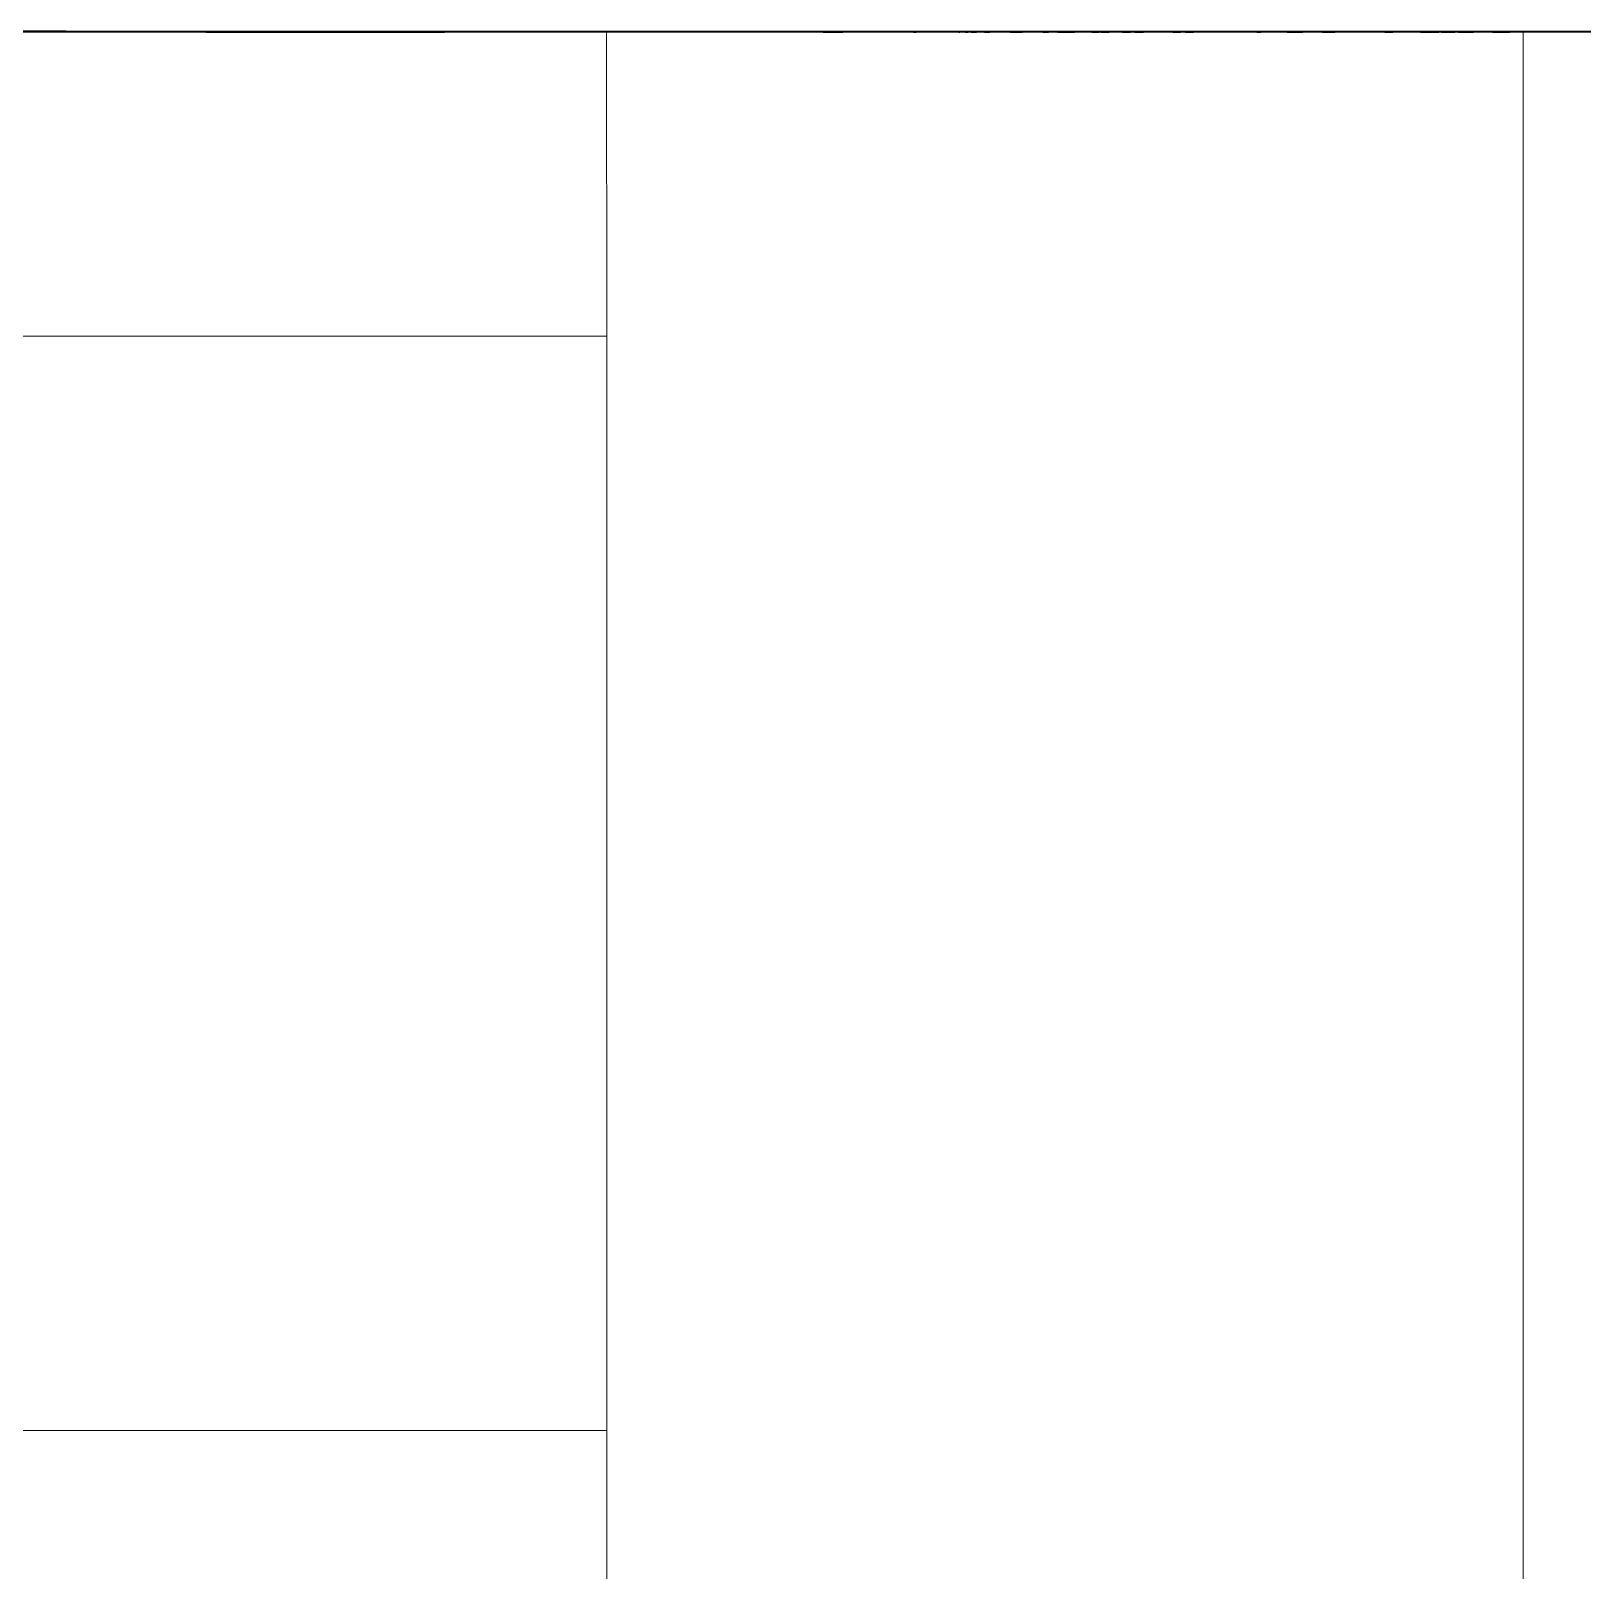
# Model space of a CAD drawing. Header units: metres. Extents: x 294 to 1101, y -498 to -355.
# Drawn here: x 618.837 to 620.889, y -486.342 to -484.317 of the extents above; entities that cross this region are included whole.
import ezdxf

# ---------------------------------------------------------------- set-up
doc = ezdxf.new("R2010")
doc.units = ezdxf.units.M
doc.layers.add('19-JARDINERIA', color=80, linetype='Continuous', lineweight=0)
doc.layers.add('SectionCutEdges', color=7, linetype='Continuous')

msp = doc.modelspace()

# ---------------------------------------------------------------- linework, layer by layer
for p, q in [((618.8831, -484.3176), (618.2292, -484.3176)), ((618.8831, -484.3165), (618.8831, -484.3176)), ((619.0671, -484.3176), (618.8831, -484.3176)), ((619.0671, -484.3165), (619.0671, -484.3176)), ((619.0671, -484.3176), (619.3811, -484.3176)), ((619.3811, -484.3165), (619.3811, -484.3176)), ((619.4141, -484.3176), (619.3811, -484.3176)), ((619.4141, -484.3165), (619.4141, -484.3176)), ((619.5476, -484.3176), (619.4141, -484.3176)), ((619.5476, -484.3165), (619.5476, -484.3176)), ((619.5944, -484.3176), (619.5476, -484.3176)), ((619.9052, -484.3165), (619.9052, -484.3176)), ((619.9653, -484.3165), (619.9653, -484.3176)), ((619.9953, -484.3165), (619.9953, -484.3176)), ((619.9965, -484.3165), (619.9965, -484.3176)), ((619.9978, -484.3165), (619.9978, -484.3176)), ((620.0016, -484.3165), (620.0016, -484.3176)), ((620.0041, -484.3165), (620.0041, -484.3176)), ((620.0103, -484.3165), (620.0103, -484.3176)), ((620.0141, -484.3165), (620.0141, -484.3176)), ((620.0228, -484.3165), (620.0228, -484.3176)), ((620.0278, -484.3165), (620.0278, -484.3176)), ((620.0391, -484.3165), (620.0391, -484.3176)), ((620.0453, -484.3165), (620.0453, -484.3176)), ((620.0553, -484.3165), (620.0553, -484.3176)), ((620.0565, -484.3165), (620.0565, -484.3176)), ((620.0578, -484.3165), (620.0578, -484.3176)), ((620.059, -484.3165), (620.059, -484.3176)), ((620.0615, -484.3165), (620.0615, -484.3176)), ((620.0639, -484.3165), (620.0639, -484.3176)), ((620.0665, -484.3165), (620.0665, -484.3176)), ((620.0701, -484.3165), (620.0701, -484.3176)), ((620.0738, -484.3165), (620.0738, -484.3176)), ((620.0824, -484.3165), (620.0824, -484.3176)), ((620.0827, -484.3165), (620.0827, -484.3176)), ((620.0872, -484.3165), (620.0872, -484.3176)), ((620.0873, -484.3165), (620.0873, -484.3176)), ((620.0914, -484.3165), (620.0914, -484.3176)), ((620.0984, -484.3165), (620.0984, -484.3176)), ((620.1045, -484.3165), (620.1045, -484.3176)), ((620.11, -484.3165), (620.11, -484.3176)), ((620.118, -484.3165), (620.118, -484.3176)), ((620.12, -484.3165), (620.12, -484.3176)), ((620.1254, -484.3165), (620.1254, -484.3176)), ((620.141, -484.3165), (620.141, -484.3176)), ((620.1413, -484.3165), (620.1413, -484.3176)), ((620.1499, -484.3165), (620.1499, -484.3176)), ((620.1521, -484.3165), (620.1521, -484.3176)), ((620.1682, -484.3165), (620.1682, -484.3176)), ((620.1756, -484.3165), (620.1756, -484.3176)), ((620.178, -484.3165), (620.178, -484.3176)), ((620.1879, -484.3165), (620.1879, -484.3176)), ((620.1987, -484.3165), (620.1987, -484.3176)), ((620.2097, -484.3165), (620.2097, -484.3176)), ((620.2138, -484.3165), (620.2138, -484.3176)), ((620.2273, -484.3165), (620.2273, -484.3176)), ((620.2328, -484.3165), (620.2328, -484.3176)), ((620.2449, -484.3165), (620.2449, -484.3176)), ((620.2555, -484.3165), (620.2555, -484.3176)), ((620.2702, -484.3165), (620.2702, -484.3176)), ((620.2703, -484.3165), (620.2703, -484.3176)), ((620.2836, -484.3165), (620.2836, -484.3176)), ((620.3007, -484.3165), (620.3007, -484.3176)), ((620.3114, -484.3165), (620.3114, -484.3176)), ((620.3166, -484.3165), (620.3166, -484.3176)), ((620.3259, -484.3165), (620.3259, -484.3176)), ((620.3494, -484.3165), (620.3494, -484.3176)), ((620.3559, -484.3165), (620.3559, -484.3176)), ((620.3664, -484.3165), (620.3664, -484.3176)), ((620.3715, -484.3165), (620.3715, -484.3176)), ((620.4015, -484.3165), (620.4015, -484.3176)), ((620.4038, -484.3165), (620.4038, -484.3176)), ((620.4196, -484.3165), (620.4196, -484.3176)), ((620.4206, -484.3165), (620.4206, -484.3176)), ((620.4551, -484.3165), (620.4551, -484.3176)), ((620.4569, -484.3165), (620.4569, -484.3176)), ((620.4729, -484.3165), (620.4729, -484.3176)), ((620.4762, -484.3165), (620.4762, -484.3176)), ((620.5097, -484.3165), (620.5097, -484.3176)), ((620.5157, -484.3165), (620.5157, -484.3176)), ((620.5286, -484.3165), (620.5286, -484.3176)), ((620.536, -484.3165), (620.536, -484.3176)), ((620.5675, -484.3165), (620.5675, -484.3176)), ((620.5777, -484.3165), (620.5777, -484.3176)), ((620.5875, -484.3165), (620.5875, -484.3176)), ((620.5991, -484.3165), (620.5991, -484.3176)), ((620.6285, -484.3165), (620.6285, -484.3176)), ((620.6429, -484.3165), (620.6429, -484.3176)), ((620.6496, -484.3165), (620.6496, -484.3176)), ((620.6653, -484.3165), (620.6653, -484.3176)), ((620.6892, -484.3165), (620.6892, -484.3176)), ((620.6927, -484.3165), (620.6927, -484.3176)), ((620.7112, -484.3165), (620.7112, -484.3176)), ((620.7148, -484.3165), (620.7148, -484.3176)), ((620.7347, -484.3165), (620.7347, -484.3176)), ((620.7599, -484.3165), (620.7599, -484.3176)), ((620.7826, -484.3165), (620.7826, -484.3176)), ((620.783, -484.3165), (620.783, -484.3176)), ((620.7892, -484.3176), (620.7892, -484.3165)), ((620.807, -484.3176), (620.8004, -484.3176)), ((620.807, -484.3165), (620.807, -484.3176)), ((620.8302, -484.3176), (620.807, -484.3176)), ((620.8302, -484.3165), (620.8302, -484.3176)), ((620.8337, -484.3176), (620.8302, -484.3176)), ((620.8542, -484.3176), (620.8337, -484.3176)), ((620.8542, -484.3165), (620.8542, -484.3176)), ((620.8569, -484.3176), (620.8542, -484.3176)), ((620.8569, -484.3165), (620.8569, -484.3176)), ((620.8593, -484.3176), (620.8569, -484.3176)), ((620.8823, -484.3176), (620.8593, -484.3176)), ((620.8823, -484.3165), (620.8823, -484.3176)), ((620.8892, -484.3176), (620.8823, -484.3176))]:
    msp.add_line(p, q)
at = {"layer": '19-JARDINERIA', "color": 251}
for p, q in [((619.5944, -484.3176), (619.5945, -484.7176)), ((620.8004, -487.6576), (620.8004, -484.3176)), ((616.4644, -484.7176), (619.5945, -484.7176)), ((619.5945, -484.7176), (619.5945, -486.1576)), ((619.5945, -484.7176), (619.5946, -484.7176)), ((616.4644, -486.1576), (619.5945, -486.1576)), ((619.5945, -486.1576), (619.5946, -486.7576)), ((619.5945, -486.1576), (619.5946, -486.1576))]:
    msp.add_line(p, q, dxfattribs=at)
at = {"layer": 'SectionCutEdges'}
for p, q in [((618.8831, -484.3165), (618.2292, -484.3165)), ((618.8831, -484.3165), (619.0671, -484.3165)), ((619.0671, -484.3165), (619.3811, -484.3165)), ((619.3811, -484.3165), (619.4141, -484.3165)), ((619.4141, -484.3165), (619.5476, -484.3165)), ((619.5476, -484.3165), (619.5944, -484.3165)), ((619.5944, -484.3165), (619.6857, -484.3165)), ((619.6857, -484.3176), (619.5944, -484.3176)), ((619.6857, -484.3165), (619.7807, -484.3165)), ((619.7807, -484.3176), (619.6857, -484.3176)), ((619.7807, -484.3165), (619.8793, -484.3165)), ((619.8793, -484.3176), (619.7807, -484.3176)), ((619.8793, -484.3165), (619.9052, -484.3165)), ((619.8793, -484.3176), (619.9052, -484.3176)), ((619.9052, -484.3165), (619.9653, -484.3165)), ((619.9653, -484.3176), (619.9052, -484.3176)), ((619.9653, -484.3165), (619.9666, -484.3165)), ((619.9666, -484.3176), (619.9653, -484.3176)), ((619.9666, -484.3165), (619.9678, -484.3165)), ((619.9678, -484.3176), (619.9666, -484.3176)), ((619.9678, -484.3165), (619.9716, -484.3165)), ((619.9716, -484.3176), (619.9678, -484.3176)), ((619.9716, -484.3165), (619.9741, -484.3165)), ((619.9741, -484.3176), (619.9716, -484.3176)), ((619.9741, -484.3165), (619.9804, -484.3165)), ((619.9804, -484.3176), (619.9741, -484.3176)), ((619.9804, -484.3165), (619.9815, -484.3165)), ((619.9815, -484.3176), (619.9804, -484.3176)), ((619.9815, -484.3165), (619.9842, -484.3165)), ((619.9842, -484.3176), (619.9815, -484.3176)), ((619.9842, -484.3165), (619.9931, -484.3165)), ((619.9931, -484.3176), (619.9842, -484.3176)), ((619.9931, -484.3165), (619.9953, -484.3165)), ((619.9953, -484.3176), (619.9931, -484.3176)), ((619.9953, -484.3165), (619.9965, -484.3165)), ((619.9965, -484.3176), (619.9953, -484.3176)), ((619.9965, -484.3165), (619.9978, -484.3165)), ((619.9978, -484.3176), (619.9965, -484.3176)), ((619.9978, -484.3165), (619.9981, -484.3165)), ((619.9981, -484.3176), (619.9978, -484.3176)), ((619.9981, -484.3165), (620.0016, -484.3165)), ((619.9981, -484.3176), (620.0016, -484.3176)), ((620.0016, -484.3165), (620.0041, -484.3165)), ((620.0041, -484.3176), (620.0016, -484.3176)), ((620.0041, -484.3165), (620.0094, -484.3165)), ((620.0094, -484.3176), (620.0041, -484.3176)), ((620.0094, -484.3165), (620.0103, -484.3165)), ((620.0103, -484.3176), (620.0094, -484.3176)), ((620.0103, -484.3165), (620.0141, -484.3165)), ((620.0141, -484.3176), (620.0103, -484.3176)), ((620.0141, -484.3165), (620.0157, -484.3165)), ((620.0157, -484.3176), (620.0141, -484.3176)), ((620.0157, -484.3165), (620.0228, -484.3165)), ((620.0228, -484.3176), (620.0157, -484.3176)), ((620.0228, -484.3165), (620.0278, -484.3165)), ((620.0278, -484.3176), (620.0228, -484.3176)), ((620.0278, -484.3165), (620.0295, -484.3165)), ((620.0295, -484.3176), (620.0278, -484.3176)), ((620.0295, -484.3165), (620.0371, -484.3165)), ((620.0371, -484.3176), (620.0295, -484.3176)), ((620.0371, -484.3165), (620.0391, -484.3165)), ((620.0391, -484.3176), (620.0371, -484.3176)), ((620.0391, -484.3165), (620.0453, -484.3165)), ((620.0453, -484.3176), (620.0391, -484.3176)), ((620.0453, -484.3165), (620.0534, -484.3165)), ((620.0534, -484.3176), (620.0453, -484.3176)), ((620.0534, -484.3165), (620.0553, -484.3165)), ((620.0553, -484.3176), (620.0534, -484.3176)), ((620.0553, -484.3165), (620.0565, -484.3165)), ((620.0565, -484.3176), (620.0553, -484.3176)), ((620.0565, -484.3165), (620.0578, -484.3165)), ((620.0578, -484.3176), (620.0565, -484.3176)), ((620.0578, -484.3165), (620.059, -484.3165)), ((620.0578, -484.3176), (620.059, -484.3176)), ((620.059, -484.3165), (620.0615, -484.3165)), ((620.0615, -484.3176), (620.059, -484.3176)), ((620.0615, -484.3165), (620.0622, -484.3165)), ((620.0622, -484.3176), (620.0615, -484.3176)), ((620.0622, -484.3165), (620.0639, -484.3165)), ((620.0639, -484.3176), (620.0622, -484.3176)), ((620.0639, -484.3165), (620.0665, -484.3165)), ((620.0665, -484.3176), (620.0639, -484.3176)), ((620.0665, -484.3165), (620.0701, -484.3165)), ((620.0665, -484.3176), (620.0701, -484.3176)), ((620.0701, -484.3165), (620.0738, -484.3165)), ((620.0738, -484.3176), (620.0701, -484.3176)), ((620.0738, -484.3165), (620.0809, -484.3165)), ((620.0738, -484.3176), (620.0809, -484.3176)), ((620.0809, -484.3165), (620.0824, -484.3165)), ((620.0824, -484.3176), (620.0809, -484.3176)), ((620.0824, -484.3165), (620.0827, -484.3165)), ((620.0827, -484.3176), (620.0824, -484.3176)), ((620.0827, -484.3165), (620.0872, -484.3165)), ((620.0872, -484.3176), (620.0827, -484.3176)), ((620.0872, -484.3165), (620.0873, -484.3165)), ((620.0873, -484.3176), (620.0872, -484.3176)), ((620.0873, -484.3165), (620.0909, -484.3165)), ((620.0909, -484.3176), (620.0873, -484.3176)), ((620.0909, -484.3165), (620.0914, -484.3165)), ((620.0914, -484.3176), (620.0909, -484.3176)), ((620.0914, -484.3165), (620.0984, -484.3165)), ((620.0914, -484.3176), (620.0984, -484.3176)), ((620.0984, -484.3165), (620.1045, -484.3165)), ((620.1045, -484.3176), (620.0984, -484.3176)), ((620.1045, -484.3165), (620.11, -484.3165)), ((620.11, -484.3176), (620.1045, -484.3176)), ((620.11, -484.3165), (620.1122, -484.3165)), ((620.1122, -484.3176), (620.11, -484.3176)), ((620.1122, -484.3165), (620.118, -484.3165)), ((620.118, -484.3176), (620.1122, -484.3176)), ((620.118, -484.3165), (620.12, -484.3165)), ((620.12, -484.3176), (620.118, -484.3176)), ((620.12, -484.3165), (620.1234, -484.3165)), ((620.1234, -484.3176), (620.12, -484.3176)), ((620.1234, -484.3165), (620.1254, -484.3165)), ((620.1254, -484.3176), (620.1234, -484.3176)), ((620.1254, -484.3165), (620.141, -484.3165)), ((620.1254, -484.3176), (620.141, -484.3176)), ((620.141, -484.3165), (620.1413, -484.3165)), ((620.1413, -484.3176), (620.141, -484.3176)), ((620.1413, -484.3165), (620.147, -484.3165)), ((620.147, -484.3176), (620.1413, -484.3176)), ((620.147, -484.3165), (620.1499, -484.3165)), ((620.1499, -484.3176), (620.147, -484.3176)), ((620.1499, -484.3165), (620.1521, -484.3165)), ((620.1521, -484.3176), (620.1499, -484.3176)), ((620.1521, -484.3165), (620.1594, -484.3165)), ((620.1594, -484.3176), (620.1521, -484.3176)), ((620.1594, -484.3165), (620.1682, -484.3165)), ((620.1682, -484.3176), (620.1594, -484.3176)), ((620.1682, -484.3165), (620.1756, -484.3165)), ((620.1682, -484.3176), (620.1756, -484.3176)), ((620.1756, -484.3165), (620.178, -484.3165)), ((620.178, -484.3176), (620.1756, -484.3176)), ((620.178, -484.3165), (620.1855, -484.3165)), ((620.1855, -484.3176), (620.178, -484.3176)), ((620.1855, -484.3165), (620.1879, -484.3165)), ((620.1879, -484.3176), (620.1855, -484.3176)), ((620.1879, -484.3165), (620.1987, -484.3165)), ((620.1879, -484.3176), (620.1987, -484.3176)), ((620.1987, -484.3165), (620.1991, -484.3165)), ((620.1991, -484.3176), (620.1987, -484.3176)), ((620.1991, -484.3165), (620.2097, -484.3165)), ((620.1991, -484.3176), (620.2097, -484.3176)), ((620.2097, -484.3165), (620.2138, -484.3165)), ((620.2138, -484.3176), (620.2097, -484.3176)), ((620.2138, -484.3165), (620.2273, -484.3165)), ((620.2273, -484.3176), (620.2138, -484.3176)), ((620.2273, -484.3165), (620.2275, -484.3165)), ((620.2275, -484.3176), (620.2273, -484.3176)), ((620.2275, -484.3165), (620.2328, -484.3165)), ((620.2328, -484.3176), (620.2275, -484.3176)), ((620.2328, -484.3165), (620.2423, -484.3165)), ((620.2328, -484.3176), (620.2423, -484.3176)), ((620.2423, -484.3165), (620.2449, -484.3165)), ((620.2449, -484.3176), (620.2423, -484.3176)), ((620.2449, -484.3165), (620.2555, -484.3165)), ((620.2449, -484.3176), (620.2555, -484.3176)), ((620.2555, -484.3165), (620.2702, -484.3165)), ((620.2702, -484.3176), (620.2555, -484.3176)), ((620.2702, -484.3165), (620.2703, -484.3165)), ((620.2703, -484.3176), (620.2702, -484.3176)), ((620.2703, -484.3165), (620.2731, -484.3165)), ((620.2731, -484.3176), (620.2703, -484.3176)), ((620.2731, -484.3165), (620.2836, -484.3165)), ((620.2731, -484.3176), (620.2836, -484.3176)), ((620.2836, -484.3165), (620.2891, -484.3165)), ((620.2891, -484.3176), (620.2836, -484.3176)), ((620.2891, -484.3165), (620.3007, -484.3165)), ((620.2891, -484.3176), (620.3007, -484.3176)), ((620.3007, -484.3165), (620.3114, -484.3165)), ((620.3114, -484.3176), (620.3007, -484.3176)), ((620.3114, -484.3165), (620.3166, -484.3165)), ((620.3166, -484.3176), (620.3114, -484.3176)), ((620.3166, -484.3165), (620.3222, -484.3165)), ((620.3222, -484.3176), (620.3166, -484.3176)), ((620.3222, -484.3165), (620.3259, -484.3165)), ((620.3259, -484.3176), (620.3222, -484.3176)), ((620.3259, -484.3165), (620.3393, -484.3165)), ((620.3393, -484.3176), (620.3259, -484.3176)), ((620.3393, -484.3165), (620.3494, -484.3165)), ((620.3393, -484.3176), (620.3494, -484.3176)), ((620.3494, -484.3165), (620.3559, -484.3165)), ((620.3559, -484.3176), (620.3494, -484.3176)), ((620.3559, -484.3165), (620.3664, -484.3165)), ((620.3559, -484.3176), (620.3664, -484.3176)), ((620.3664, -484.3165), (620.3715, -484.3165)), ((620.3715, -484.3176), (620.3664, -484.3176)), ((620.3715, -484.3165), (620.3747, -484.3165)), ((620.3747, -484.3176), (620.3715, -484.3176)), ((620.3747, -484.3165), (620.3929, -484.3165)), ((620.3929, -484.3176), (620.3747, -484.3176)), ((620.3929, -484.3165), (620.4015, -484.3165)), ((620.4015, -484.3176), (620.3929, -484.3176)), ((620.4015, -484.3165), (620.4038, -484.3165)), ((620.4038, -484.3176), (620.4015, -484.3176)), ((620.4038, -484.3165), (620.4196, -484.3165)), ((620.4196, -484.3176), (620.4038, -484.3176)), ((620.4196, -484.3165), (620.4206, -484.3165)), ((620.4206, -484.3176), (620.4196, -484.3176)), ((620.4206, -484.3165), (620.4306, -484.3165)), ((620.4306, -484.3176), (620.4206, -484.3176)), ((620.4306, -484.3165), (620.45, -484.3165)), ((620.45, -484.3176), (620.4306, -484.3176)), ((620.45, -484.3165), (620.4551, -484.3165)), ((620.45, -484.3176), (620.4551, -484.3176)), ((620.4551, -484.3165), (620.4569, -484.3165)), ((620.4569, -484.3176), (620.4551, -484.3176)), ((620.4569, -484.3165), (620.4729, -484.3165)), ((620.4729, -484.3176), (620.4569, -484.3176)), ((620.4729, -484.3165), (620.4762, -484.3165)), ((620.4762, -484.3176), (620.4729, -484.3176)), ((620.4762, -484.3165), (620.4898, -484.3165)), ((620.4898, -484.3176), (620.4762, -484.3176)), ((620.4898, -484.3165), (620.5097, -484.3165)), ((620.4898, -484.3176), (620.5097, -484.3176)), ((620.5097, -484.3165), (620.5103, -484.3165)), ((620.5103, -484.3176), (620.5097, -484.3176)), ((620.5103, -484.3165), (620.5157, -484.3165)), ((620.5157, -484.3176), (620.5103, -484.3176)), ((620.5157, -484.3165), (620.5286, -484.3165)), ((620.5286, -484.3176), (620.5157, -484.3176)), ((620.5286, -484.3165), (620.536, -484.3165)), ((620.536, -484.3176), (620.5286, -484.3176)), ((620.536, -484.3165), (620.5523, -484.3165)), ((620.536, -484.3176), (620.5523, -484.3176)), ((620.5523, -484.3165), (620.5675, -484.3165)), ((620.5675, -484.3176), (620.5523, -484.3176)), ((620.5675, -484.3165), (620.5738, -484.3165)), ((620.5738, -484.3176), (620.5675, -484.3176)), ((620.5738, -484.3165), (620.5777, -484.3165)), ((620.5777, -484.3176), (620.5738, -484.3176)), ((620.5777, -484.3165), (620.5875, -484.3165)), ((620.5875, -484.3176), (620.5777, -484.3176)), ((620.5875, -484.3165), (620.5991, -484.3165)), ((620.5991, -484.3176), (620.5875, -484.3176)), ((620.5991, -484.3165), (620.618, -484.3165)), ((620.618, -484.3176), (620.5991, -484.3176)), ((620.618, -484.3165), (620.6285, -484.3165)), ((620.618, -484.3176), (620.6285, -484.3176)), ((620.6285, -484.3165), (620.6406, -484.3165)), ((620.6406, -484.3176), (620.6285, -484.3176)), ((620.6406, -484.3165), (620.6429, -484.3165)), ((620.6429, -484.3176), (620.6406, -484.3176)), ((620.6429, -484.3165), (620.6496, -484.3165)), ((620.6496, -484.3176), (620.6429, -484.3176)), ((620.6496, -484.3165), (620.6653, -484.3165)), ((620.6653, -484.3176), (620.6496, -484.3176)), ((620.6653, -484.3165), (620.6868, -484.3165)), ((620.6653, -484.3176), (620.6868, -484.3176)), ((620.6868, -484.3165), (620.6892, -484.3165)), ((620.6868, -484.3176), (620.6892, -484.3176)), ((620.6892, -484.3165), (620.6927, -484.3165)), ((620.6927, -484.3176), (620.6892, -484.3176)), ((620.6927, -484.3165), (620.7105, -484.3165)), ((620.6927, -484.3176), (620.7105, -484.3176)), ((620.7105, -484.3165), (620.7112, -484.3165)), ((620.7112, -484.3176), (620.7105, -484.3176)), ((620.7112, -484.3165), (620.7148, -484.3165)), ((620.7148, -484.3176), (620.7112, -484.3176)), ((620.7148, -484.3165), (620.7347, -484.3165)), ((620.7148, -484.3176), (620.7347, -484.3176)), ((620.7347, -484.3165), (620.7588, -484.3165)), ((620.7588, -484.3176), (620.7347, -484.3176)), ((620.7588, -484.3165), (620.7599, -484.3165)), ((620.7599, -484.3176), (620.7588, -484.3176)), ((620.7599, -484.3165), (620.7826, -484.3165)), ((620.7599, -484.3176), (620.7826, -484.3176)), ((620.7826, -484.3165), (620.783, -484.3165)), ((620.783, -484.3176), (620.7826, -484.3176)), ((620.783, -484.3165), (620.7834, -484.3165)), ((620.7834, -484.3176), (620.783, -484.3176)), ((620.7834, -484.3165), (620.7892, -484.3165)), ((620.7892, -484.3176), (620.7834, -484.3176)), ((620.7892, -484.3165), (620.807, -484.3165)), ((620.8004, -484.3176), (620.7892, -484.3176)), ((620.807, -484.3165), (620.8302, -484.3165)), ((620.8302, -484.3165), (620.8337, -484.3165)), ((620.8337, -484.3165), (620.8542, -484.3165)), ((620.8542, -484.3165), (620.8569, -484.3165)), ((620.8569, -484.3165), (620.8593, -484.3165)), ((620.8593, -484.3165), (620.8823, -484.3165)), ((620.8823, -484.3165), (620.8892, -484.3165))]:
    msp.add_line(p, q, dxfattribs=at)

doc.saveas('drawing.dxf')
